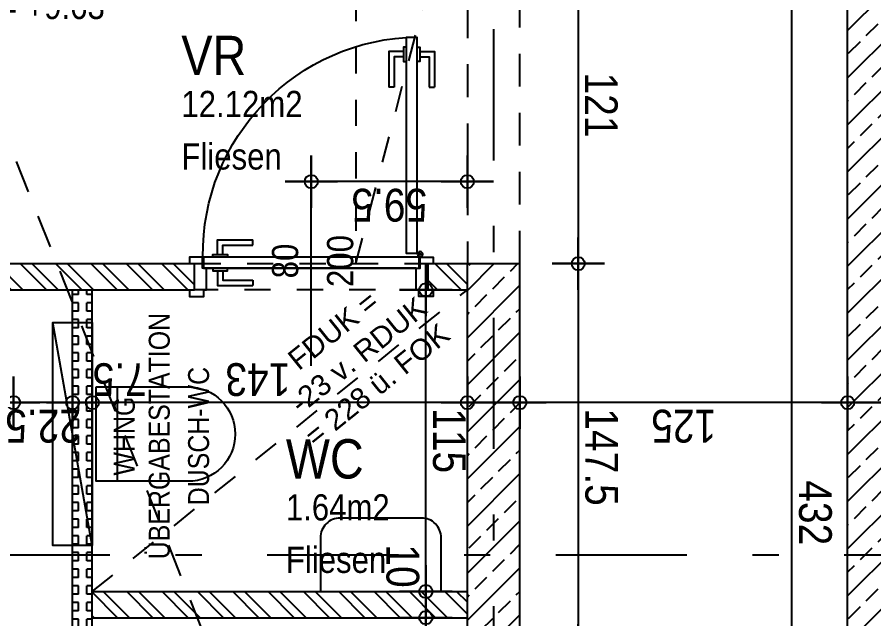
# Model space of a CAD drawing. Header units: millimetres. Extents: x 2447 to 2512, y 1346 to 1458.
# Drawn here: x 2499.139 to 2502.406, y 1390.615 to 1392.909 of the extents above; entities that cross this region are included whole.
import ezdxf
from ezdxf.enums import TextEntityAlignment as Align

# ---------------------------------------------------------------- set-up
doc = ezdxf.new("R2010")
doc.units = ezdxf.units.MM
doc.linetypes.add('HIDDEN2', pattern=[0.1875, 0.125, -0.0625])
doc.linetypes.add('STRICHPUNKT', pattern=[1, 0.5, -0.25, 0, -0.25])
doc.layers.add('00_HLP---------M0', color=6, linetype='Continuous', plot=False)
for name, color, linetype in [('01-SYM-G00-L03-M0', 8, 'Continuous'), ('01-TXT---------M0', 1, 'Continuous'), ('01-TXT---------PP', 1, 'Continuous'), ('01-TXT-G00-L03-M0', 1, 'Continuous'), ('02-AXO-G00-L03-M0', 8, 'STRICHPUNKT'), ('02-DIM-G00-L03-ACHSEN', 8, 'Continuous'), ('02-DIM-G00-L03-M0', 8, 'Continuous'), ('02-DIM-G00-L03-ROHBAU', 8, 'Continuous'), ('02-FIL-G00-L03-ORANGE', 40, 'Continuous'), ('02-FIL-G00-L03-STB', 8, 'Continuous'), ('02-HID---------M0', 8, 'HIDDEN2'), ('02-HID-G00-L03-M0', 8, 'HIDDEN2'), ('02-TWA-G00-L03-M0', 4, 'Continuous'), ('02-ZWA---------M0', 2, 'Continuous'), ('02-ZWA-G00-L03-M0', 2, 'Continuous'), ('03-TXT-G00-L03-M0', 8, 'Continuous'), ('05-STO--------M0', 1, 'Continuous'), ('05-SYM---------M0', 8, 'Continuous'), ('05-SYM--------M0', 8, 'Continuous'), ('05-SYM-G00-L03-M0', 8, 'Continuous'), ('05-TXT--------M0', 8, 'Continuous'), ('05-TXT-G00-L03-M0', 8, 'Continuous'), ('07-SAN-G00-L03-FBHZG-EVERT', 8, 'Continuous'), ('07-SAN-G00-L03-M0', 8, 'Continuous')]:
    doc.layers.add(name, color=color, linetype=linetype)
doc.styles.add('ARIAL', font='arial.ttf', dxfattribs={"width": 0.85})
doc.styles.get("Standard").update_dxf_attribs({"font": 'arial.ttf'})
doc.dimstyles.new('pp chromy&schneider', dxfattribs={"dimscale": 0.005, "dimtxt": 25, "dimasz": 10, "dimexe": 0, "dimexo": 0, "dimgap": 5, "dimtad": 1, "dimdec": 1, "dimlfac": 100, "dimrnd": 0.1, "dimzin": 9, "dimdsep": 46, "dimtxsty": 'ARIAL', "dimblk": 'c&s kote', "dimcen": 0, "dimse1": 1, "dimse2": 1, "dimclrd": 8, "dimclrt": 8, "dimadec": 0, "dimazin": 0, "dimtfac": 0.75, "dimtdec": 1, "dimtix": 1, "dimtmove": 2, "dimatfit": 0, "dimldrblk": 'NONE', "dimfxl": 1, "dimtolj": 1, "dimlwd": -1, "dimarcsym": 0})

# ---------------------------------------------------------------- blocks, each defined once
blk = doc.blocks.new('c&s kote')
at = {"color": 8}
for p, q in [((0, -2), (0, 2)), ((0, 2), (0, -2)), ((-2, 0), (2, 0)), ((2, 0), (-2, 0))]:
    blk.add_line(p, q, dxfattribs=at)
blk.add_circle((0, 0), 0.5, dxfattribs=at)
blk = doc.blocks.new('*D2560')
at = {"layer": '02-DIM-G00-L03-M0', "color": 8, "transparency": 16777216}
for p, q in [((2502.4557, 1391.4395), (2502.4057, 1391.4395)), ((2502.5057, 1391.4395), (2502.5757, 1391.4395)), ((2502.6257, 1391.4395), (2502.6757, 1391.4395))]:
    blk.add_line(p, q, dxfattribs=at)
at = {"layer": 'Defpoints', "color": 0, "transparency": 16777216}
for p in [(2502.5057, 1393.1795), (2502.5757, 1393.1795), (2502.5757, 1391.4395)]:
    blk.add_point(p, dxfattribs=at)
at = {"layer": '02-DIM-G00-L03-M0', "color": 8, "transparency": 16777216, "xscale": 0.05, "yscale": 0.05, "zscale": 0.05}
blk.add_blockref('c&s kote', (2502.5057, 1391.4395), dxfattribs=at)
at = {"layer": '02-DIM-G00-L03-M0', "color": 8, "transparency": 16777216, "xscale": 0.05, "yscale": 0.05, "zscale": 0.05, "rotation": 180}
blk.add_blockref('c&s kote', (2502.5757, 1391.4395), dxfattribs=at)
at = {"layer": '02-DIM-G00-L03-M0', "color": 8, "transparency": 16777216, "insert": (2502.693, 1391.527), "char_height": 0.125, "attachment_point": 5, "rotation": 180, "style": 'ARIAL'}
blk.add_mtext('\\A1;7', dxfattribs=at)
blk = doc.blocks.new('_None')
blk = doc.blocks.new('*D2764')
at = {"layer": '02-DIM-G00-L03-ACHSEN', "color": 8, "transparency": 16777216}
blk.add_arc((2508.2057, 1402.4995), 0.3783, 7.5792, 82.4208, dxfattribs=at)
at = {"layer": 'Defpoints', "color": 0, "transparency": 16777216}
for p in [(2508.2057, 1404.9632), (2508.5332, 1402.6886), (2476.9164, 1402.4995), (2510.6057, 1402.4995), (2508.2057, 1370.0357)]:
    blk.add_point(p, dxfattribs=at)
at = {"layer": '02-DIM-G00-L03-ACHSEN', "color": 8, "transparency": 16777216, "xscale": 0.05, "yscale": 0.05, "zscale": 0.05}
for p, rotation in [((2508.2057, 1402.8777), 176.21037990322), ((2508.5839, 1402.4995), 273.7896200981125)]:
    blk.add_blockref('c&s kote', p, dxfattribs=dict(at, rotation=rotation))
at = {"layer": '02-DIM-G00-L03-ACHSEN', "color": 8, "transparency": 16777216, "insert": (2508.5359, 1402.8298), "char_height": 0.125, "attachment_point": 5, "rotation": 315, "style": 'ARIAL'}
blk.add_mtext('\\A1;90.00°', dxfattribs=at)
blk = doc.blocks.new('*D2777')
at = {"layer": '02-DIM-G00-L03-ACHSEN', "color": 8, "transparency": 16777216}
blk.add_arc((2480.0357, 1373.1061), 0.9465, 182.3395, 266.973, dxfattribs=at)
at = {"layer": 'Defpoints', "color": 0, "transparency": 16777216}
for p in [(2480.0357, 1404.9632), (2476.993, 1373.1427), (2510.6057, 1372.7393), (2479.2122, 1372.6395), (2480.0357, 1370.0357)]:
    blk.add_point(p, dxfattribs=at)
at = {"layer": '02-DIM-G00-L03-ACHSEN', "color": 8, "transparency": 16777216, "xscale": 0.05, "yscale": 0.05, "zscale": 0.05}
for p, rotation in [((2479.0892, 1373.1175), 90.8259823196396), ((2480.0357, 1372.1596), 358.4865013263508)]:
    blk.add_blockref('c&s kote', p, dxfattribs=dict(at, rotation=rotation))
at = {"layer": '02-DIM-G00-L03-ACHSEN', "color": 8, "transparency": 16777216, "insert": (2479.4256, 1372.5033), "char_height": 0.125, "attachment_point": 5, "rotation": 314.6562, "style": 'ARIAL'}
blk.add_mtext('\\A1;90.69°', dxfattribs=at)
blk = doc.blocks.new('*D2778')
at = {"layer": '02-DIM-G00-L03-ACHSEN', "color": 8, "transparency": 16777216}
blk.add_arc((2508.2057, 1372.7681), 0.9163, 273.127, 356.1855, dxfattribs=at)
at = {"layer": 'Defpoints', "color": 0, "transparency": 16777216}
for p in [(2508.2057, 1404.9632), (2476.993, 1373.1427), (2510.6057, 1372.7393), (2508.6606, 1371.9728), (2508.2057, 1370.0357)]:
    blk.add_point(p, dxfattribs=at)
at = {"layer": '02-DIM-G00-L03-ACHSEN', "color": 8, "transparency": 16777216, "xscale": 0.05, "yscale": 0.05, "zscale": 0.05}
for p, rotation in [((2509.1219, 1372.7571), 87.7490027240942), ((2508.2057, 1371.8518), 181.5634809221829)]:
    blk.add_blockref('c&s kote', p, dxfattribs=dict(at, rotation=rotation))
at = {"layer": '02-DIM-G00-L03-ACHSEN', "color": 8, "transparency": 16777216, "insert": (2508.9121, 1372.0531), "char_height": 0.125, "attachment_point": 5, "rotation": 224.6562, "style": 'ARIAL'}
blk.add_mtext('\\A1;89.31°', dxfattribs=at)
blk = doc.blocks.new('05-TXT')
at = {"layer": '05-TXT--------M0'}
blk.add_line((-0.4, 0), (0.4, 0), dxfattribs=at)
at = {"layer": '05-TXT--------M0', "color": 8, "style": 'ARIAL', "width": 0.85}
blk.add_attdef('BREITE', text='', height=0.1, dxfattribs=at).set_placement((0, 0.05), align=Align.CENTER)
blk.add_attdef('HÖHE', text='', height=0.1, rotation=360, dxfattribs=at).set_placement((0, -0.06), align=Align.TOP_CENTER)
blk = doc.blocks.new('01-SQM')
at = {"layer": '01-TXT---------M0', "color": 1, "style": 'ARIAL', "width": 0.85}
blk.add_attdef('ROOM', (0, 0), '', height=0.15, dxfattribs=at)
blk.add_attdef('AREA', text='', height=0.1, dxfattribs=at).set_placement((0, -0.06), align=Align.TOP_LEFT)
at = {"layer": '01-TXT---------PP', "color": 1, "style": 'ARIAL', "width": 0.85}
blk.add_attdef('NR', text='', height=0.15, dxfattribs=at).set_placement((-0.1173, 0), align=Align.RIGHT)
blk.add_attdef('FLOOR', text='', height=0.1, dxfattribs=at).set_placement((0, -0.26), align=Align.TOP_LEFT)
blk = doc.blocks.new('07-WC')
blk.add_lwpolyline([(-0.015, -0.18), (-0.365, -0.18, -1), (-0.365, 0.18, 0), (-0.015, 0.18), (-0.015, -0.18)], format="xyb", close=True)
blk.add_lwpolyline([(-0.095, -0.18), (-0.095, 0.18)])
blk = doc.blocks.new('07-WT-WC')
blk.add_lwpolyline([(1.005, -0.015), (1.005, -0.22, -0.414214), (0.93, -0.295), (0.62, -0.295, -0.414214), (0.545, -0.22), (0.545, -0.015)], format="xyb", close=True)
blk = doc.blocks.new('TÜR-80_10er-WAND')
at = {"layer": '00_HLP---------M0'}
for points in [[(-0.3575, 0.027), (-0.3575, 0.083), (-0.2225, 0.083)], [(-0.2225, 0.063), (-0.2225, 0.083)], [(-0.3375, 0.027), (-0.3375, 0.063), (-0.2225, 0.063)], [(0.4, 0.017), (-0.4, 0.017)], [(-0.375, 0.017), (-0.375, 0.027), (-0.32, 0.027), (-0.32, 0.017)], [(-0.375, -0.025), (-0.375, -0.035), (-0.32, -0.035), (-0.32, -0.025)], [(-0.3575, -0.035), (-0.3575, -0.091), (-0.2225, -0.091)], [(-0.3375, -0.035), (-0.3375, -0.071), (-0.2225, -0.071)], [(-0.2225, -0.071), (-0.2225, -0.091)]]:
    blk.add_lwpolyline(points, dxfattribs=at)
blk.add_lwpolyline([(0.4115, -0.025), (-0.4115, -0.025), (-0.4115, -0.025), (-0.4115, 0.017), (0.4115, 0.017)], close=True, dxfattribs=at)
at = {"layer": '02-HID---------M0', "ltscale": 0.5}
for points in [[(0.445, 0.1), (-0.445, 0.1)], [(-0.445, 0), (0.445, 0)]]:
    blk.add_lwpolyline(points, dxfattribs=at)
at = {"layer": '02-ZWA---------M0'}
for points in [[(-0.445, 0.1), (-0.445, 0)], [(0.445, 0.1), (0.445, 0)]]:
    blk.add_lwpolyline(points, dxfattribs=at)
at = {"layer": '05-STO--------M0'}
for points in [[(-0.465, 0.1), (-0.465, 0.125), (-0.41, 0.125), (-0.41, 0.1), (-0.4, 0.1), (-0.4, 0.017), (-0.415, 0.017), (-0.415, -0.025), (-0.465, -0.025), (-0.465, 0)], [(0.465, 0.1), (0.465, 0.125), (0.41, 0.125), (0.41, 0.1), (0.4, 0.1), (0.4, 0.017), (0.415, 0.017), (0.415, -0.025), (0.465, -0.025), (0.465, 0)]]:
    blk.add_lwpolyline(points, dxfattribs=at)
at = {"layer": '05-SYM---------M0'}
for points in [[(0.352, -0.8085), (0.296, -0.8085), (0.296, -0.6735)], [(0.316, -0.6735), (0.296, -0.6735)], [(0.352, -0.7885), (0.316, -0.7885), (0.316, -0.6735)], [(0.414, -0.8085), (0.47, -0.8085), (0.47, -0.6735)], [(0.414, -0.7885), (0.45, -0.7885), (0.45, -0.6735)], [(0.45, -0.6735), (0.47, -0.6735)], [(0.362, -0.826), (0.352, -0.826), (0.352, -0.771), (0.362, -0.771)], [(0.404, -0.826), (0.414, -0.826), (0.414, -0.771), (0.404, -0.771)]]:
    blk.add_lwpolyline(points, dxfattribs=at)
at = {"layer": '05-SYM--------M0'}
for points in [[(0.415, -0.031), (0.415, -0.041)], [(0.41, -0.036), (0.42, -0.036)]]:
    blk.add_lwpolyline(points, dxfattribs=at)
blk.add_lwpolyline([(0.404, -0.0395), (0.404, -0.8625), (0.404, -0.8625), (0.362, -0.8625), (0.362, -0.0395)], close=True, dxfattribs=at)
blk.add_circle((0.415, -0.036), 0.01, dxfattribs=at)
blk.add_arc((0.415, -0.036), 0.8282, 176.3309, 266.3309, dxfattribs=at)
blk = doc.blocks.new('01-HK2')
for p, q in [((0, -0.098), (0, 0.098)), ((0.098, 0), (-0.098, 0))]:
    blk.add_line(p, q)
blk.add_circle((0, 0), 0.0773)
at = {"layer": '01-TXT---------M0', "color": 8, "style": 'ARIAL', "width": 0.85}
blk.add_attdef('HEIGHT', text='', height=0.1, rotation=360, dxfattribs=at).set_placement((0, 0.132), align=Align.BOTTOM_CENTER)
blk = doc.blocks.new('*D1461')
at = {"layer": '02-DIM-G00-L03-ROHBAU', "color": 8, "transparency": 16777216}
blk.add_line((2501.2785, 1393.1295), (2501.2785, 1392.0195), dxfattribs=at)
at = {"layer": 'Defpoints', "color": 0, "transparency": 16777216}
for p in [(2501.0557, 1393.1795), (2501.0557, 1391.9695), (2501.2785, 1391.9695)]:
    blk.add_point(p, dxfattribs=at)
at = {"layer": '02-DIM-G00-L03-ROHBAU', "color": 8, "transparency": 16777216, "xscale": 0.05, "yscale": 0.05, "zscale": 0.05}
for p, rotation in [((2501.2785, 1393.1795), 90), ((2501.2785, 1391.9695), 270)]:
    blk.add_blockref('c&s kote', p, dxfattribs=dict(at, rotation=rotation))
at = {"layer": '02-DIM-G00-L03-ROHBAU', "color": 8, "transparency": 16777216, "insert": (2501.3662, 1392.5745), "char_height": 0.125, "attachment_point": 5, "rotation": 270, "style": 'ARIAL'}
blk.add_mtext('\\A1;121', dxfattribs=at)
blk = doc.blocks.new('*D1462')
at = {"layer": '02-DIM-G00-L03-ROHBAU', "color": 8, "transparency": 16777216}
blk.add_line((2501.2785, 1391.9195), (2501.2785, 1390.5445), dxfattribs=at)
at = {"layer": 'Defpoints', "color": 0, "transparency": 16777216}
for p in [(2501.0557, 1391.9695), (2501.0557, 1390.4945), (2501.2785, 1390.4945)]:
    blk.add_point(p, dxfattribs=at)
at = {"layer": '02-DIM-G00-L03-ROHBAU', "color": 8, "transparency": 16777216, "xscale": 0.05, "yscale": 0.05, "zscale": 0.05}
for p, rotation in [((2501.2785, 1391.9695), 90), ((2501.2785, 1390.4945), 270)]:
    blk.add_blockref('c&s kote', p, dxfattribs=dict(at, rotation=rotation))
at = {"layer": '02-DIM-G00-L03-ROHBAU', "color": 8, "transparency": 16777216, "insert": (2501.3673, 1391.232), "char_height": 0.125, "attachment_point": 5, "rotation": 270, "style": 'ARIAL'}
blk.add_mtext('\\A1;147.5', dxfattribs=at)
blk = doc.blocks.new('*D1467')
at = {"layer": '02-DIM-G00-L03-ROHBAU', "color": 8, "transparency": 16777216}
blk.add_line((2502.093, 1388.9095), (2502.093, 1393.1295), dxfattribs=at)
at = {"layer": 'Defpoints', "color": 0, "transparency": 16777216}
for p in [(2502.093, 1393.1795), (2502.3057, 1393.1795), (2502.3057, 1388.8595)]:
    blk.add_point(p, dxfattribs=at)
at = {"layer": '02-DIM-G00-L03-ROHBAU', "color": 8, "transparency": 16777216, "xscale": 0.05, "yscale": 0.05, "zscale": 0.05}
for p, rotation in [((2502.093, 1393.1795), 90), ((2502.093, 1388.8595), 270)]:
    blk.add_blockref('c&s kote', p, dxfattribs=dict(at, rotation=rotation))
at = {"layer": '02-DIM-G00-L03-ROHBAU', "color": 8, "transparency": 16777216, "insert": (2502.1819, 1391.0195), "char_height": 0.125, "attachment_point": 5, "rotation": 270, "style": 'ARIAL'}
blk.add_mtext('\\A1;432', dxfattribs=at)
blk = doc.blocks.new('*D1486')
at = {"layer": '02-DIM-G00-L03-M0', "color": 8, "transparency": 16777216}
blk.add_line((2502.2557, 1391.4395), (2501.1057, 1391.4395), dxfattribs=at)
at = {"layer": 'Defpoints', "color": 0, "transparency": 16777216}
for p in [(2501.0557, 1391.4395), (2501.0557, 1388.8595), (2502.3057, 1388.8595)]:
    blk.add_point(p, dxfattribs=at)
at = {"layer": '02-DIM-G00-L03-M0', "color": 8, "transparency": 16777216, "xscale": 0.05, "yscale": 0.05, "zscale": 0.05, "rotation": 180}
blk.add_blockref('c&s kote', (2501.0557, 1391.4395), dxfattribs=at)
at = {"layer": '02-DIM-G00-L03-M0', "color": 8, "transparency": 16777216, "xscale": 0.05, "yscale": 0.05, "zscale": 0.05}
blk.add_blockref('c&s kote', (2502.3057, 1391.4395), dxfattribs=at)
at = {"layer": '02-DIM-G00-L03-M0', "color": 8, "transparency": 16777216, "insert": (2501.6807, 1391.3507), "char_height": 0.125, "attachment_point": 5, "rotation": 180, "style": 'ARIAL'}
blk.add_mtext('\\A1;125', dxfattribs=at)
blk = doc.blocks.new('*D1487')
at = {"layer": '02-DIM-G00-L03-M0', "color": 8, "transparency": 16777216}
blk.add_line((2500.8057, 1391.4395), (2499.4757, 1391.4395), dxfattribs=at)
at = {"layer": 'Defpoints', "color": 0, "transparency": 16777216}
for p in [(2499.4257, 1391.8695), (2500.8557, 1391.8695), (2499.4257, 1391.4395)]:
    blk.add_point(p, dxfattribs=at)
at = {"layer": '02-DIM-G00-L03-M0', "color": 8, "transparency": 16777216, "xscale": 0.05, "yscale": 0.05, "zscale": 0.05, "rotation": 180}
blk.add_blockref('c&s kote', (2499.4257, 1391.4395), dxfattribs=at)
at = {"layer": '02-DIM-G00-L03-M0', "color": 8, "transparency": 16777216, "xscale": 0.05, "yscale": 0.05, "zscale": 0.05}
blk.add_blockref('c&s kote', (2500.8557, 1391.4395), dxfattribs=at)
at = {"layer": '02-DIM-G00-L03-M0', "color": 8, "transparency": 16777216, "insert": (2500.057, 1391.5283), "char_height": 0.125, "attachment_point": 5, "rotation": 180, "style": 'ARIAL'}
blk.add_mtext('\\A1;143', dxfattribs=at)
blk = doc.blocks.new('*D1488')
at = {"layer": '02-DIM-G00-L03-M0', "color": 8, "transparency": 16777216}
for p, q in [((2499.3007, 1391.4395), (2499.2507, 1391.4395)), ((2499.4257, 1391.4395), (2499.3507, 1391.4395)), ((2499.4757, 1391.4395), (2499.5257, 1391.4395))]:
    blk.add_line(p, q, dxfattribs=at)
at = {"layer": 'Defpoints', "color": 0, "transparency": 16777216}
for p in [(2499.3507, 1391.8695), (2499.4257, 1391.8695), (2499.3507, 1391.4395)]:
    blk.add_point(p, dxfattribs=at)
at = {"layer": '02-DIM-G00-L03-M0', "color": 8, "transparency": 16777216, "xscale": 0.05, "yscale": 0.05, "zscale": 0.05}
blk.add_blockref('c&s kote', (2499.3507, 1391.4395), dxfattribs=at)
at = {"layer": '02-DIM-G00-L03-M0', "color": 8, "transparency": 16777216, "xscale": 0.05, "yscale": 0.05, "zscale": 0.05, "rotation": 180}
blk.add_blockref('c&s kote', (2499.4257, 1391.4395), dxfattribs=at)
at = {"layer": '02-DIM-G00-L03-M0', "color": 8, "transparency": 16777216, "insert": (2499.5303, 1391.528), "char_height": 0.125, "attachment_point": 5, "rotation": 180, "style": 'ARIAL'}
blk.add_mtext('\\A1;7.5', dxfattribs=at)
blk = doc.blocks.new('*D1489')
at = {"layer": '02-DIM-G00-L03-M0', "color": 8, "transparency": 16777216}
for p, q in [((2499.0757, 1391.4395), (2499.0257, 1391.4395)), ((2499.3507, 1391.4395), (2499.1257, 1391.4395)), ((2499.4007, 1391.4395), (2499.4507, 1391.4395))]:
    blk.add_line(p, q, dxfattribs=at)
at = {"layer": 'Defpoints', "color": 0, "transparency": 16777216}
for p in [(2499.1257, 1391.8695), (2499.3507, 1391.8695), (2499.1257, 1391.4395)]:
    blk.add_point(p, dxfattribs=at)
at = {"layer": '02-DIM-G00-L03-M0', "color": 8, "transparency": 16777216, "xscale": 0.05, "yscale": 0.05, "zscale": 0.05}
blk.add_blockref('c&s kote', (2499.1257, 1391.4395), dxfattribs=at)
at = {"layer": '02-DIM-G00-L03-M0', "color": 8, "transparency": 16777216, "xscale": 0.05, "yscale": 0.05, "zscale": 0.05, "rotation": 180}
blk.add_blockref('c&s kote', (2499.3507, 1391.4395), dxfattribs=at)
at = {"layer": '02-DIM-G00-L03-M0', "color": 8, "transparency": 16777216, "insert": (2499.2382, 1391.3507), "char_height": 0.125, "attachment_point": 5, "rotation": 180, "style": 'ARIAL'}
blk.add_mtext('\\A1;22.5', dxfattribs=at)
blk = doc.blocks.new('*D1490')
at = {"layer": '02-DIM-G00-L03-M0', "color": 8, "transparency": 16777216}
for p, q in [((2499.0007, 1391.4395), (2498.9507, 1391.4395)), ((2499.1257, 1391.4395), (2499.0507, 1391.4395)), ((2499.1757, 1391.4395), (2499.2257, 1391.4395))]:
    blk.add_line(p, q, dxfattribs=at)
at = {"layer": 'Defpoints', "color": 0, "transparency": 16777216}
for p in [(2499.0507, 1391.8695), (2499.1257, 1391.8695), (2499.0507, 1391.4395)]:
    blk.add_point(p, dxfattribs=at)
at = {"layer": '02-DIM-G00-L03-M0', "color": 8, "transparency": 16777216, "xscale": 0.05, "yscale": 0.05, "zscale": 0.05}
blk.add_blockref('c&s kote', (2499.0507, 1391.4395), dxfattribs=at)
at = {"layer": '02-DIM-G00-L03-M0', "color": 8, "transparency": 16777216, "xscale": 0.05, "yscale": 0.05, "zscale": 0.05, "rotation": 180}
blk.add_blockref('c&s kote', (2499.1257, 1391.4395), dxfattribs=at)
at = {"layer": '02-DIM-G00-L03-M0', "color": 8, "transparency": 16777216, "insert": (2498.9284, 1391.528), "char_height": 0.125, "attachment_point": 5, "rotation": 180, "style": 'ARIAL'}
blk.add_mtext('\\A1;7.5', dxfattribs=at)
blk = doc.blocks.new('*D1491')
at = {"layer": '02-DIM-G00-L03-M0', "color": 8, "transparency": 16777216}
blk.add_line((2499.0007, 1391.4395), (2497.2857, 1391.4395), dxfattribs=at)
at = {"layer": 'Defpoints', "color": 0, "transparency": 16777216}
for p in [(2497.2357, 1391.8695), (2499.0507, 1391.8695), (2497.2357, 1391.4395)]:
    blk.add_point(p, dxfattribs=at)
at = {"layer": '02-DIM-G00-L03-M0', "color": 8, "transparency": 16777216, "xscale": 0.05, "yscale": 0.05, "zscale": 0.05, "rotation": 180}
blk.add_blockref('c&s kote', (2497.2357, 1391.4395), dxfattribs=at)
at = {"layer": '02-DIM-G00-L03-M0', "color": 8, "transparency": 16777216, "xscale": 0.05, "yscale": 0.05, "zscale": 0.05}
blk.add_blockref('c&s kote', (2499.0507, 1391.4395), dxfattribs=at)
at = {"layer": '02-DIM-G00-L03-M0', "color": 8, "transparency": 16777216, "insert": (2498.1432, 1391.3507), "char_height": 0.125, "attachment_point": 5, "rotation": 180, "style": 'ARIAL'}
blk.add_mtext('\\A1;181.5', dxfattribs=at)
blk = doc.blocks.new('*D1497')
at = {"layer": '02-DIM-G00-L03-M0', "color": 8, "transparency": 16777216}
blk.add_line((2500.8057, 1392.2822), (2500.3107, 1392.2822), dxfattribs=at)
at = {"layer": 'Defpoints', "color": 0, "transparency": 16777216}
for p in [(2500.2607, 1392.3795), (2500.2607, 1392.2822), (2500.8557, 1391.9695)]:
    blk.add_point(p, dxfattribs=at)
at = {"layer": '02-DIM-G00-L03-M0', "color": 8, "transparency": 16777216, "xscale": 0.05, "yscale": 0.05, "zscale": 0.05, "rotation": 180}
blk.add_blockref('c&s kote', (2500.2607, 1392.2822), dxfattribs=at)
at = {"layer": '02-DIM-G00-L03-M0', "color": 8, "transparency": 16777216, "xscale": 0.05, "yscale": 0.05, "zscale": 0.05}
blk.add_blockref('c&s kote', (2500.8557, 1392.2822), dxfattribs=at)
at = {"layer": '02-DIM-G00-L03-M0', "color": 8, "transparency": 16777216, "insert": (2500.5582, 1392.1934), "char_height": 0.125, "attachment_point": 5, "rotation": 180, "style": 'ARIAL'}
blk.add_mtext('\\A1;59.5', dxfattribs=at)
blk = doc.blocks.new('*D1510')
at = {"layer": '02-DIM-G00-L03-M0', "color": 8, "transparency": 16777216}
blk.add_line((2500.6976, 1389.5495), (2500.6976, 1390.5695), dxfattribs=at)
at = {"layer": 'Defpoints', "color": 0, "transparency": 16777216}
for p in [(2500.6976, 1390.6195), (2500.8557, 1390.6195), (2500.8557, 1389.4995)]:
    blk.add_point(p, dxfattribs=at)
at = {"layer": '02-DIM-G00-L03-M0', "color": 8, "transparency": 16777216, "xscale": 0.05, "yscale": 0.05, "zscale": 0.05}
for p, rotation in [((2500.6976, 1390.6195), 90), ((2500.6976, 1389.4995), 270)]:
    blk.add_blockref('c&s kote', p, dxfattribs=dict(at, rotation=rotation))
at = {"layer": '02-DIM-G00-L03-M0', "color": 8, "transparency": 16777216, "insert": (2500.7854, 1390.0595), "char_height": 0.125, "attachment_point": 5, "rotation": 270, "style": 'ARIAL'}
blk.add_mtext('\\A1;112', dxfattribs=at)
blk = doc.blocks.new('*D1511')
at = {"layer": '02-DIM-G00-L03-M0', "color": 8, "transparency": 16777216}
for p, q in [((2500.6976, 1390.7695), (2500.6976, 1390.8195)), ((2500.6976, 1390.6195), (2500.6976, 1390.7195)), ((2500.6976, 1390.5695), (2500.6976, 1390.5195))]:
    blk.add_line(p, q, dxfattribs=at)
at = {"layer": 'Defpoints', "color": 0, "transparency": 16777216}
for p in [(2500.6976, 1390.7195), (2500.8557, 1390.7195), (2500.8557, 1390.6195)]:
    blk.add_point(p, dxfattribs=at)
at = {"layer": '02-DIM-G00-L03-M0', "color": 8, "transparency": 16777216, "xscale": 0.05, "yscale": 0.05, "zscale": 0.05}
for p, rotation in [((2500.6976, 1390.7195), 270), ((2500.6976, 1390.6195), 90)]:
    blk.add_blockref('c&s kote', p, dxfattribs=dict(at, rotation=rotation))
at = {"layer": '02-DIM-G00-L03-M0', "color": 8, "transparency": 16777216, "insert": (2500.6088, 1390.8163), "char_height": 0.125, "attachment_point": 5, "rotation": 270, "style": 'ARIAL'}
blk.add_mtext('\\A1;10', dxfattribs=at)
blk = doc.blocks.new('*D1512')
at = {"layer": '02-DIM-G00-L03-M0', "color": 8, "transparency": 16777216}
blk.add_line((2500.6976, 1390.7695), (2500.6976, 1391.8195), dxfattribs=at)
at = {"layer": 'Defpoints', "color": 0, "transparency": 16777216}
for p in [(2500.6976, 1391.8695), (2500.8557, 1391.8695), (2500.8557, 1390.7195)]:
    blk.add_point(p, dxfattribs=at)
at = {"layer": '02-DIM-G00-L03-M0', "color": 8, "transparency": 16777216, "xscale": 0.05, "yscale": 0.05, "zscale": 0.05}
for p, rotation in [((2500.6976, 1391.8695), 90), ((2500.6976, 1390.7195), 270)]:
    blk.add_blockref('c&s kote', p, dxfattribs=dict(at, rotation=rotation))
at = {"layer": '02-DIM-G00-L03-M0', "color": 8, "transparency": 16777216, "insert": (2500.7864, 1391.2945), "char_height": 0.125, "attachment_point": 5, "rotation": 270, "style": 'ARIAL'}
blk.add_mtext('\\A1;115', dxfattribs=at)

msp = doc.modelspace()

# ---------------------------------------------------------------- hatches: boundary and pattern name
at = {"layer": '02-FIL-G00-L03-ORANGE'}
h = msp.add_hatch(dxfattribs=at)
h.set_pattern_fill('ANSI32', color=256, scale=0.01, angle=197.0465, style=0)
h.set_pattern_definition([(135, (2222.09304, 1342.63948), (-0.06735192, -0.06735192), []), (135, (2222.09304, 1342.68438), (-0.06735192, -0.06735192), [])])
h.paths.add_polyline_path([(2499.8157, 1391.9695), (2498.2807, 1391.9695), (2498.2807, 1391.8695), (2499.8157, 1391.8695)])
h = msp.add_hatch(dxfattribs=at)
h.set_pattern_fill('ANSI32', color=256, scale=0.01, angle=197.0465, style=0)
h.set_pattern_definition([(135, (2422.09304, 1342.63948), (-0.06735192, -0.06735192), []), (135, (2422.09304, 1342.68438), (-0.06735192, -0.06735192), [])])
h.paths.add_polyline_path([(2500.8557, 1391.9695), (2500.7057, 1391.9695), (2500.7057, 1391.8695), (2500.8557, 1391.8695), (2500.8557, 1391.8695)])
h = msp.add_hatch(dxfattribs=at)
h.set_pattern_fill('SQUARE', color=256, scale=0.01, angle=197.0465, style=0)
h.set_pattern_definition([(90, (2422.09304, 1342.63948), (-0.03175, 0), [0.03175, -0.03175]), (180, (2422.09304, 1342.63948), (0, -0.03175), [0.03175, -0.03175])])
h.paths.add_polyline_path([(2499.4257, 1391.8695), (2499.3507, 1391.8695), (2499.3507, 1389.4995), (2499.4257, 1389.4995), (2499.4257, 1390.6195)])
h = msp.add_hatch(dxfattribs=at)
h.set_pattern_fill('ANSI32', color=256, scale=0.01, angle=197.0465, style=0)
h.set_pattern_definition([(135, (2422.09304, 1342.63948), (-0.06735192, -0.06735192), []), (135, (2422.09304, 1342.68438), (-0.06735192, -0.06735192), [])])
h.paths.add_polyline_path([(2500.8557, 1390.7195), (2499.4257, 1390.7195), (2499.4257, 1390.6195), (2500.8557, 1390.6195)])
at = {"layer": '02-FIL-G00-L03-STB'}
h = msp.add_hatch(dxfattribs=at)
h.set_pattern_fill('ANSI33', color=256, scale=0.02, angle=107.0465, style=0)
h.set_pattern_definition([(45, (2422.09304, 1342.63948), (-0.08980256, 0.08980256), []), (45, (2422.18284, 1342.63948), (-0.08980256, 0.08980256), [0.0635, -0.03175])])
h.paths.add_polyline_path([(2507.2557, 1393.3795), (2505.2557, 1393.3795), (2505.2557, 1394.5695), (2505.1797, 1394.5695), (2505.1797, 1394.5695), (2505.0557, 1394.5695), (2505.0557, 1393.6045), (2505.0557, 1393.3795), (2501.0557, 1393.3795), (2501.0557, 1394.3195), (2500.8557, 1394.3195), (2500.8557, 1393.8945), (2500.6307, 1393.8945), (2500.6307, 1393.5945), (2500.8557, 1393.5945), (2500.8557, 1393.1795), (2502.3057, 1393.1795), (2502.3057, 1388.8595), (2502.2257, 1388.8595), (2502.2257, 1388.6595), (2502.3057, 1388.6595), (2502.3057, 1385.8745), (2502.5057, 1385.8745), (2502.5057, 1393.1795), (2506.0757, 1393.1795), (2506.0757, 1392.2895), (2506.1997, 1392.2895), (2506.1997, 1392.2895), (2506.2757, 1392.2895), (2506.2757, 1393.1795), (2507.2557, 1393.1795)])
h = msp.add_hatch(dxfattribs=at)
h.set_pattern_fill('ANSI33', color=256, scale=0.02, angle=107.0465, style=0)
h.set_pattern_definition([(45, (2222.09304, 1342.63948), (-0.08980256, 0.08980256), []), (45, (2222.18284, 1342.63948), (-0.08980256, 0.08980256), [0.0635, -0.03175])])
h.paths.add_polyline_path([(2501.0557, 1391.9695), (2500.8557, 1391.9695), (2500.8557, 1390.4945), (2501.0557, 1390.4945)])

# ---------------------------------------------------------------- linework, layer by layer
at = {"layer": '02-AXO-G00-L03-M0'}
for points in [[(2500.9557, 1404.9632), (2500.9557, 1370.0357)], [(2476.993, 1390.8595), (2510.6057, 1390.8595)]]:
    msp.add_lwpolyline(points, dxfattribs=at)
at = {"layer": '02-HID-G00-L03-M0'}
for p, q in [((2500.8557, 1393.1795), (2500.8557, 1391.9695)), ((2501.0557, 1391.9695), (2501.0557, 1393.1795))]:
    msp.add_line(p, q, dxfattribs=at)
at = {"layer": '02-HID-G00-L03-M0', "ltscale": 0.5}
for points in [[(2500.4307, 1393.7945), (2500.4307, 1391.9695)], [(2500.4307, 1391.9695), (2500.8557, 1393.5945)], [(2499.4257, 1390.7195), (2500.8557, 1391.8695)]]:
    msp.add_lwpolyline(points, dxfattribs=at)
at = {"layer": '02-TWA-G00-L03-M0'}
for p, q in [((2502.3057, 1388.8595), (2502.3057, 1393.1795)), ((2500.8557, 1391.9695), (2501.0557, 1391.9695))]:
    msp.add_line(p, q, dxfattribs=at)
for points in [[(2500.8557, 1390.4945), (2500.8557, 1391.9695)], [(2501.0557, 1390.4945), (2501.0557, 1391.9695)]]:
    msp.add_lwpolyline(points, dxfattribs=at)
at = {"layer": '02-ZWA-G00-L03-M0'}
for p, q in [((2500.7057, 1391.9695), (2500.8557, 1391.9695)), ((2498.2807, 1391.8695), (2499.8157, 1391.8695)), ((2500.7057, 1391.8695), (2500.8557, 1391.8695))]:
    msp.add_line(p, q, dxfattribs=at)
for points in [[(2498.2807, 1391.9695), (2499.8157, 1391.9695)], [(2499.3507, 1389.4995), (2499.3507, 1391.8695)], [(2499.4257, 1389.4995), (2499.4257, 1391.8695)], [(2499.4257, 1390.7195), (2500.8557, 1390.7195)], [(2499.4257, 1390.6195), (2500.8557, 1390.6195)]]:
    msp.add_lwpolyline(points, dxfattribs=at)
at = {"layer": '03-TXT-G00-L03-M0', "linetype": 'HIDDEN2'}
msp.add_lwpolyline([(2495.1557, 1402.3995), (2506.8557, 1372.8843)], dxfattribs=at)
at = {"layer": '07-SAN-G00-L03-FBHZG-EVERT'}
msp.add_lwpolyline([(2499.4257, 1390.8945), (2499.2757, 1390.8945), (2499.2757, 1391.7445), (2499.4257, 1391.7445)], close=True, dxfattribs=at)
msp.add_lwpolyline([(2499.4257, 1390.8945), (2499.2757, 1391.7445)], dxfattribs=at)

# ---------------------------------------------------------------- block references
at = {"layer": '01-SYM-G00-L03-M0'}
ref = msp.add_blockref('01-HK2', (2498.8925, 1392.7981), dxfattribs=dict(at, xscale=0.7575757580601244, yscale=0.7575757580654308, zscale=0.7575757580681661, rotation=1.82011177e-08))
ref.add_attrib('HEIGHT', 'RDOK OG 03 = +9.63', dxfattribs={"layer": '01-TXT---------M0', "color": 8, "height": 0.1, "rotation": 0, "style": 'ARIAL', "width": 0.85}).set_placement((2498.8925, 1392.8723), align=Align.BOTTOM_CENTER)
at = {"layer": '01-TXT-G00-L03-M0', "rotation": 359.9999999927649}
msp.add_blockref('01-SQM', (2499.7654, 1392.6883), dxfattribs=at).add_auto_attribs({'ROOM': 'VR', 'AREA': '12.12m2', 'FLOOR': 'Fliesen'})
at = {"layer": '01-TXT-G00-L03-M0'}
ref = msp.add_blockref('01-SQM', (2500.1637, 1391.1501), dxfattribs=dict(at, rotation=359.9999999935372))
ref.add_attrib('ROOM', 'WC', (2500.1637, 1391.1501), dxfattribs={"layer": '01-TXT---------M0', "color": 1, "height": 0.15, "rotation": 360, "style": 'ARIAL', "oblique": 360, "width": 0.85})
ref.add_attrib('AREA', '1.64m2', dxfattribs={"layer": '01-TXT---------M0', "color": 1, "height": 0.1, "rotation": 360, "style": 'ARIAL', "width": 0.85}).set_placement((2500.1637, 1391.0901), align=Align.TOP_LEFT)
ref.add_attrib('FLOOR', 'Fliesen', dxfattribs={"layer": '01-TXT---------PP', "color": 1, "height": 0.1, "rotation": 360, "style": 'ARIAL', "width": 0.85}).set_placement((2500.1637, 1390.8901), align=Align.TOP_LEFT)
at = {"layer": '05-SYM-G00-L03-M0', "xscale": -1, "rotation": 180.000000193822}
msp.add_blockref('TÜR-80_10er-WAND', (2500.2607, 1391.9695), dxfattribs=at)
at = {"layer": '05-TXT-G00-L03-M0', "rotation": 89.99999999804281}
msp.add_blockref('05-TXT', (2500.2607, 1391.9795), dxfattribs=at).add_auto_attribs({'BREITE': '80', 'HÖHE': '200'})
at = {"layer": '07-SAN-G00-L03-M0', "rotation": 179.999999940634}
msp.add_blockref('07-WC', (2499.4257, 1391.3195), dxfattribs=at)
at = {"layer": '07-SAN-G00-L03-M0', "xscale": -1, "rotation": 179.9999999469424}
msp.add_blockref('07-WT-WC', (2499.7507, 1390.7045), dxfattribs=at)

# ---------------------------------------------------------------- texts
at = {"layer": '03-TXT-G00-L03-M0', "insert": (2500.4697, 1391.5591), "char_height": 0.08, "width": 3.0086, "attachment_point": 5, "rotation": 38.8061}
msp.add_mtext('{\\fArial|b0|i0|c0|p34;FDUK =\\P -23 v. RDUK \\P= 228 ü. FOK\\P }', dxfattribs=at)
at = {"layer": '07-SAN-G00-L03-FBHZG-EVERT', "insert": (2499.7221, 1391.3119), "char_height": 0.08, "width": 1.165, "attachment_point": 8, "rotation": 90, "style": 'ARIAL'}
msp.add_mtext('WHNG ÜBERGABESTATION', dxfattribs=at)
at = {"layer": '07-SAN-G00-L03-M0', "insert": (2499.8721, 1391.3119), "char_height": 0.08, "width": 1.165, "attachment_point": 8, "rotation": 90, "style": 'ARIAL'}
msp.add_mtext('DUSCH-WC', dxfattribs=at)

# ---------------------------------------------------------------- dimensions: what is measured, and where the dimension line sits
at = {"layer": '02-DIM-G00-L03-ACHSEN'}
for base, line1, line2, picture, middle in [((2508.5332, 1402.6886), ((2476.9164, 1402.4995), (2510.6057, 1402.4995)), ((2508.2057, 1404.9632), (2508.2057, 1370.0357)), '*D2764', (2508.5359, 1402.8298)), ((2479.2122, 1372.6395), ((2480.0357, 1404.9632), (2480.0357, 1370.0357)), ((2476.993, 1373.1427), (2510.6057, 1372.7393)), '*D2777', (2479.4256, 1372.5033)), ((2508.6606, 1371.9728), ((2508.2057, 1404.9632), (2508.2057, 1370.0357)), ((2476.993, 1373.1427), (2510.6057, 1372.7393)), '*D2778', (2508.9121, 1372.0531))]:
    dim = msp.add_angular_dim_2l(base=base, line1=line1, line2=line2, dimstyle='pp chromy&schneider', override={"dimzin": 8, "dimadec": 2}, dxfattribs=at)
    dim.commit()
    dim.dimension.update_dxf_attribs({"geometry": picture, "text_midpoint": middle})
at = {"layer": '02-DIM-G00-L03-M0'}
for base, p1, p2, picture, middle in [((2502.5757, 1391.4395), (2502.5057, 1393.1795), (2502.5757, 1393.1795), '*D2560', (2502.693, 1391.527)), ((2499.0507, 1391.4395), (2499.1257, 1391.8695), (2499.0507, 1391.8695), '*D1490', (2498.9284, 1391.528)), ((2499.3507, 1391.4395), (2499.4257, 1391.8695), (2499.3507, 1391.8695), '*D1488', (2499.5303, 1391.528)), ((2499.4257, 1391.4395), (2500.8557, 1391.8695), (2499.4257, 1391.8695), '*D1487', (2500.057, 1391.5283))]:
    dim = msp.add_linear_dim(base=base, p1=p1, p2=p2, dimstyle='pp chromy&schneider', override={"dimzin": 8}, dxfattribs=at)
    dim.commit()
    dim.dimension.update_dxf_attribs({"geometry": picture, "text_midpoint": middle, "dimtype": 160})
for base, p1, p2, picture, middle in [((2500.2607, 1392.2822), (2500.8557, 1391.9695), (2500.2607, 1392.3795), '*D1497', (2500.5582, 1392.1934)), ((2497.2357, 1391.4395), (2499.0507, 1391.8695), (2497.2357, 1391.8695), '*D1491', (2498.1432, 1391.3507)), ((2499.1257, 1391.4395), (2499.3507, 1391.8695), (2499.1257, 1391.8695), '*D1489', (2499.2382, 1391.3507)), ((2501.0557, 1391.4395), (2502.3057, 1388.8595), (2501.0557, 1388.8595), '*D1486', (2501.6807, 1391.3507))]:
    dim = msp.add_linear_dim(base=base, p1=p1, p2=p2, dimstyle='pp chromy&schneider', override={"dimzin": 8}, dxfattribs=at)
    dim.commit()
    dim.dimension.update_dxf_attribs({"geometry": picture, "text_midpoint": middle})
for base, p1, p2, picture, middle in [((2500.6976, 1391.8695), (2500.8557, 1390.7195), (2500.8557, 1391.8695), '*D1512', (2500.7864, 1391.2945)), ((2500.6976, 1390.6195), (2500.8557, 1389.4995), (2500.8557, 1390.6195), '*D1510', (2500.7854, 1390.0595))]:
    dim = msp.add_linear_dim(base=base, p1=p1, p2=p2, angle=90, dimstyle='pp chromy&schneider', override={"dimzin": 8}, dxfattribs=at)
    dim.commit()
    dim.dimension.update_dxf_attribs({"geometry": picture, "text_midpoint": middle})
dim = msp.add_linear_dim(base=(2500.6976, 1390.7195), p1=(2500.8557, 1390.6195), p2=(2500.8557, 1390.7195), angle=90, dimstyle='pp chromy&schneider', override={"dimzin": 8}, dxfattribs=at)
dim.commit()
dim.dimension.update_dxf_attribs({"geometry": '*D1511', "text_midpoint": (2500.6088, 1390.8163), "dimtype": 160})
at = {"layer": '02-DIM-G00-L03-ROHBAU'}
for base, p1, p2, picture, middle in [((2501.2785, 1391.9695), (2501.0557, 1393.1795), (2501.0557, 1391.9695), '*D1461', (2501.3662, 1392.5745)), ((2502.093, 1393.1795), (2502.3057, 1388.8595), (2502.3057, 1393.1795), '*D1467', (2502.1819, 1391.0195)), ((2501.2785, 1390.4945), (2501.0557, 1391.9695), (2501.0557, 1390.4945), '*D1462', (2501.3673, 1391.232))]:
    dim = msp.add_linear_dim(base=base, p1=p1, p2=p2, angle=90, dimstyle='pp chromy&schneider', override={"dimzin": 8}, dxfattribs=at)
    dim.commit()
    dim.dimension.update_dxf_attribs({"geometry": picture, "text_midpoint": middle})

doc.saveas('drawing.dxf')
